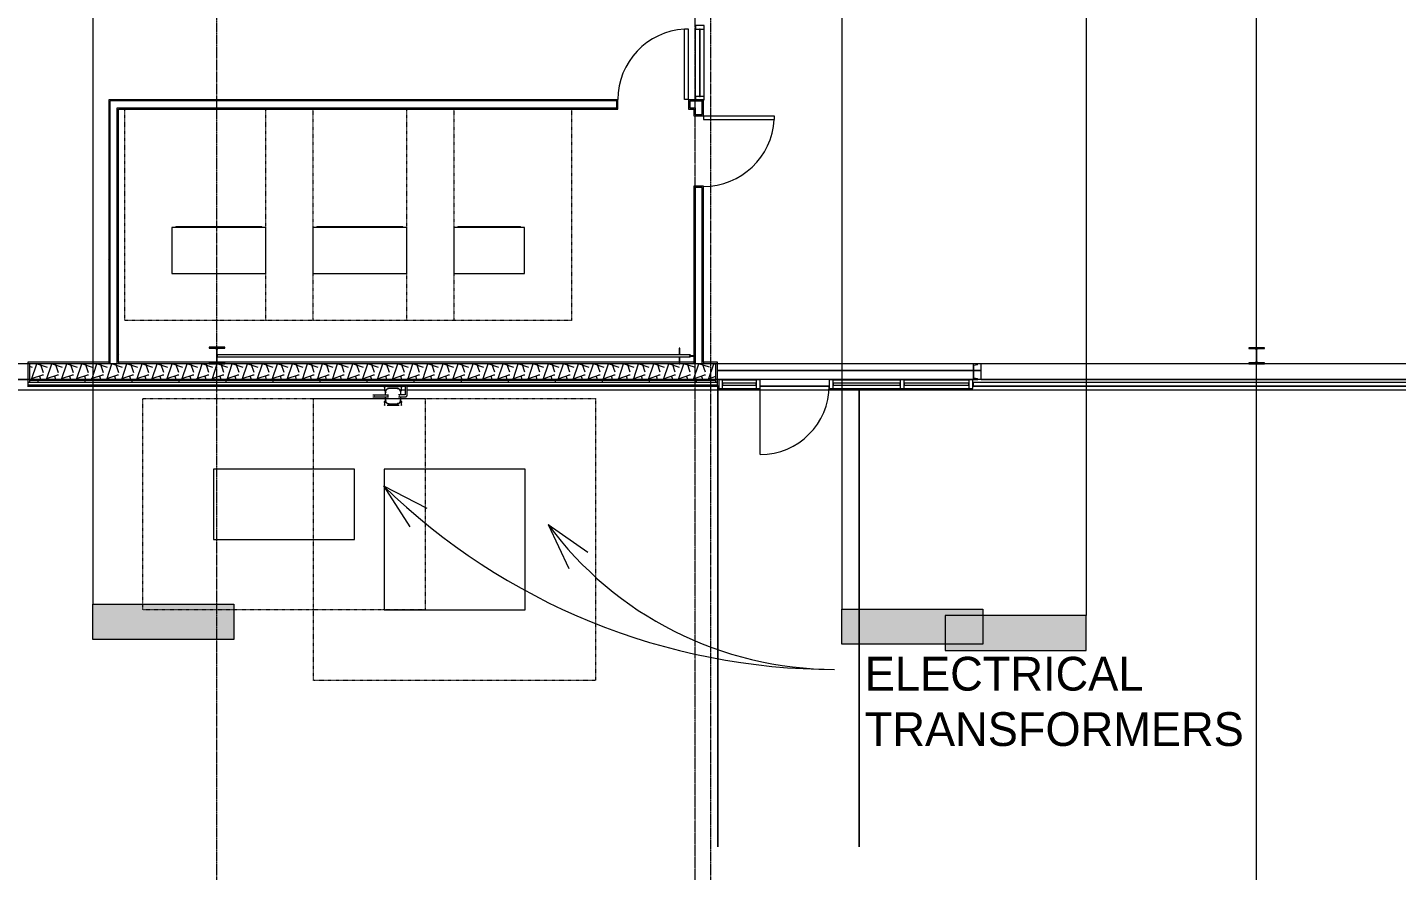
# Model space of a CAD drawing. Header units: inches. Extents: x 25369 to 33161, y -23509 to -20274.
# Drawn here: x 28388 to 29087, y -23046 to -22615 of the extents above; entities that cross this region are included whole.
import ezdxf

# ---------------------------------------------------------------- set-up
doc = ezdxf.new("R2010")
doc.units = ezdxf.units.IN
doc.header["$MEASUREMENT"] = 0
doc.linetypes.add('Dash', pattern=[0.25, 0.125, -0.125])
doc.linetypes.add('Grid Line 1_2_', pattern=[0.875, 0.5, -0.125, 0.125, -0.125])
for name, color, linetype, lineweight in [('A-DOOR', 31, 'Continuous', 9), ('A-FLOR', 192, 'Continuous', 9), ('A-GLAZ-CURT', 52, 'Continuous', 9), ('A-GLAZ-CWMG', 51, 'Continuous', 9), ('A-WALL', 113, 'Continuous', 9), ('A-WALL-PATT', 111, 'Continuous', 25), ('C-TOPO', 7, 'Continuous', 9), ('Conc', 7, 'Continuous', 13), ('E-ELEC-EQPM', 71, 'Continuous', 9), ('G-ANNO-SYMB', 111, 'Continuous', 9), ('G-ANNO-TEXT', 231, 'Continuous', 9), ('I-WALL', 2, 'Continuous', 9), ('L-SITE-WALL', 31, 'Continuous', 9), ('P-SANR-FIXT', 6, 'Continuous', 9), ('S-BEAM', 12, 'Continuous', 9), ('S-COLS', 52, 'Continuous', 9), ('S-GRID', 1, 'Continuous', 9)]:
    doc.layers.add(name, color=color, linetype=linetype, lineweight=lineweight)
doc.styles.add('Century Gothic', font='GOTHIC.TTF', dxfattribs={"height": 17.245342})
pattern_1 = [(45, (5929.126, 0), (-19.00703, 19.00703), []), (45, (5929.126, 28.8), (-19.00703, 19.00703), [])]
pattern_2 = [(0, (5929.126, 0), (61.44, 15.36), [2.534, -43.546, 2.534, -43.546, -245.76]), (0, (5929.126, 0), (61.44, 15.36), [-92.16, 2.534, -89.626, 2.534, -43.546, -107.52]), (0, (5929.126, 0), (61.44, 15.36), [-230.4, 2.534, -28.186, 2.534, -74.266]), (120, (5952.166, 7.68), (-44.02215, 45.528601), [2.534, -43.546, 2.534, -43.546, -245.76]), (120, (5952.166, 7.68), (-44.02215, 45.528601), [-92.16, 2.534, -89.626, 2.534, -43.546, -107.52]), (120, (5952.166, 7.68), (-44.02215, 45.528601), [-230.4, 2.534, -28.186, 2.534, -74.266]), (240, (5959.846, 38.4), (-17.41785, -60.888601), [2.534, -43.546, 2.534, -43.546, -245.76]), (240, (5959.846, 38.4), (-17.41785, -60.888601), [-92.16, 2.534, -89.626, 2.534, -43.546, -107.52]), (240, (5959.846, 38.4), (-17.41785, -60.888601), [-230.4, 2.534, -28.186, 2.534, -74.266])]

# ---------------------------------------------------------------- blocks, each defined once
blk = doc.blocks.new('Struct_Xcel_Sports Complex_rvt-2-Overall Floor Plan')
at = {"layer": 'A-FLOR', "color": 8}
for p, q in [((22941.27, -22790.8), (22810.7, -22790.8)), ((22945.27, -22790.8), (22941.57, -22790.8))]:
    blk.add_line(p, q, dxfattribs=at)
at = {"layer": 'L-SITE-WALL', "color": 8}
for p, q in [((22810.7, -22790.8), (22941.27, -22790.8)), ((22941.57, -22790.8), (22945.27, -22790.8)), ((22651.42, -22798.8), (22458.52, -22798.8)), ((22811.39, -22798.8), (22652.39, -22798.8)), ((22867.77, -22798.8), (22832.58, -22798.8)), ((23337.08, -22798.8), (22941.02, -22798.8))]:
    blk.add_line(p, q, dxfattribs=at)
blk = doc.blocks.new('W-Wide Flange-Column - B2_E-1389165-Overall Floor Plan')
at = {"layer": 'S-COLS', "color": 7, "lineweight": 13}
for p, q in [((4, 4.13), (-4, 4.13)), ((-4, 4.13), (-4, 3.69)), ((-4, 3.69), (-0.84, 3.69)), ((-0.14, 3), (-0.14, -3)), ((0.14, -3), (0.14, 3)), ((0.84, 3.69), (4, 3.69)), ((4, 3.69), (4, 4.13)), ((-0.84, -3.69), (-4, -3.69)), ((-4, -3.69), (-4, -4.12)), ((-4, -4.12), (4, -4.12)), ((4, -3.69), (0.84, -3.69)), ((4, -4.12), (4, -3.69))]:
    blk.add_line(p, q, dxfattribs=at)
for centre, start, end in [((-0.84, 3), 0, 90), ((0.84, 3), 90, 180), ((-0.84, -3), 270, 0), ((0.84, -3), 180, 270)]:
    blk.add_arc(centre, 0.691, start, end, dxfattribs=at)
blk = doc.blocks.new('Girt_C - 8_D-1405489-Overall Floor Plan')
at = {"layer": 'S-BEAM', "color": 8}
for p, q in [((22458.77, -22787.3), (22420.08, -22787.3)), ((22420.08, -22795.3), (22458.77, -22795.3))]:
    blk.add_line(p, q, dxfattribs=at)
blk = doc.blocks.new('Transformer-Dry-Type-Siemens - 6x6x6-1004770-Overall Floor Plan')
at = {"layer": 'E-ELEC-EQPM', "color": 8, "linetype": 'Dash'}
for p, q in [((-72, -72), (-72, 72)), ((-72, 72), (72, 72)), ((72, 72), (72, -72)), ((72, -72), (-72, -72))]:
    blk.add_line(p, q, dxfattribs=at)
at = {"layer": 'E-ELEC-EQPM', "color": 8}
for p, q in [((36, 36), (-36, 36)), ((-36, 36), (-36, -36)), ((36, -36), (36, 36)), ((-36, -36), (36, -36))]:
    blk.add_line(p, q, dxfattribs=at)
blk = doc.blocks.new('Transformer-Dry-Type-Siemens - 6x3x6-1005805-Overall Floor Plan')
at = {"layer": 'E-ELEC-EQPM', "color": 8, "linetype": 'Dash'}
for p, q in [((-72, -54), (-72, 54)), ((-72, 54), (72, 54)), ((72, 54), (72, -54)), ((72, -54), (-72, -54))]:
    blk.add_line(p, q, dxfattribs=at)
at = {"layer": 'E-ELEC-EQPM', "color": 8}
for p, q in [((36, 18), (-36, 18)), ((-36, 18), (-36, -18)), ((36, -18), (36, 18)), ((-36, -18), (36, -18))]:
    blk.add_line(p, q, dxfattribs=at)
blk = doc.blocks.new('System Panel - INSULATED LOW-E GLAZING _SEE ELEVATIONS FOR U-FACTOR_ SHGC_ _ LT_-1142335-Overall Floor Plan')
at = {"layer": 'A-GLAZ-CURT', "color": 7, "lineweight": 13}
for p, q in [((16.53125, -0.25), (-16.53125, -0.25)), ((-16.53125, -0.25), (-16.53125, -1.25)), ((-16.53125, -1.25), (16.53125, -1.25)), ((16.53125, -1.25), (16.53125, -0.25))]:
    blk.add_line(p, q, dxfattribs=at)
at = {"layer": 'A-GLAZ-CURT', "color": 10}
for p, q in [((-16.53125, -1.25), (-16.53125, -0.25)), ((16.53125, -0.25), (-16.53125, -0.25)), ((-16.53125, -1.25), (16.53125, -1.25)), ((16.53125, -0.25), (16.53125, -1.25))]:
    blk.add_line(p, q, dxfattribs=at)
blk = doc.blocks.new('System Panel - INSULATED LOW-E GLAZING _SEE ELEVATIONS FOR U-FACTOR_ SHGC_ _ LT_-827433-Overall Floor Plan')
at = {"layer": 'A-GLAZ-CURT', "color": 7, "lineweight": 13}
for p, q in [((17.09375, -0.25), (-17.09375, -0.25)), ((-17.09375, -0.25), (-17.09375, -1.25)), ((-17.09375, -1.25), (17.09375, -1.25)), ((17.09375, -1.25), (17.09375, -0.25))]:
    blk.add_line(p, q, dxfattribs=at)
at = {"layer": 'A-GLAZ-CURT', "color": 10}
for p, q in [((-17.09375, -1.25), (-17.09375, -0.25)), ((17.09375, -0.25), (-17.09375, -0.25)), ((-17.09375, -1.25), (17.09375, -1.25)), ((17.09375, -0.25), (17.09375, -1.25))]:
    blk.add_line(p, q, dxfattribs=at)
blk = doc.blocks.new('Door_Single_Storefront - one-1371403-Overall Floor Plan')
at = {"layer": 'A-DOOR', "color": 8}
blk.add_line((-17.59375, -35.1875), (-17.59375, 0), dxfattribs=at)
blk.add_arc((-17.59375, 0), 35.1875, 270, 0, dxfattribs=at)
blk = doc.blocks.new('System Panel - INSULATED LOW-E GLAZING _SEE ELEVATIONS FOR U-FACTOR_ SHGC_ _ LT_-1354584-Overall Floor Plan')
at = {"layer": 'A-GLAZ-CURT', "color": 7, "lineweight": 13}
for p, q in [((8.59, -0.25), (-8.59, -0.25)), ((-8.59, -0.25), (-8.59, -1.25)), ((-8.59, -1.25), (8.59, -1.25)), ((8.59, -1.25), (8.59, -0.25))]:
    blk.add_line(p, q, dxfattribs=at)
at = {"layer": 'A-GLAZ-CURT', "color": 10}
for p, q in [((-8.59, -1.25), (-8.59, -0.25)), ((8.59, -0.25), (-8.59, -0.25)), ((-8.59, -1.25), (8.59, -1.25)), ((8.59, -0.25), (8.59, -1.25))]:
    blk.add_line(p, q, dxfattribs=at)
blk = doc.blocks.new('Rectangular Mullion - Exterior 2_ x 4_5_-1135321-Overall Floor Plan')
at = {"layer": 'A-GLAZ-CWMG', "color": 8}
for p, q in [((22278.7, -22795.43), (22311.77, -22795.43)), ((22278.7, -22799.93), (22311.77, -22799.93))]:
    blk.add_line(p, q, dxfattribs=at)
blk = doc.blocks.new('Rectangular Mullion - Exterior 2_ x 4_5_-1305167-Overall Floor Plan')
at = {"layer": 'A-GLAZ-CWMG', "color": 8}
for p, q in [((22869.77, -22795.43), (22903.95, -22795.43)), ((22869.77, -22799.93), (22903.95, -22799.93))]:
    blk.add_line(p, q, dxfattribs=at)
blk = doc.blocks.new('Rectangular Mullion - Exterior 2_ x 4_5_-1354580-Overall Floor Plan')
at = {"layer": 'A-GLAZ-CWMG', "color": 8}
for p, q in [((22813.39, -22795.43), (22830.58, -22795.43)), ((22813.39, -22799.93), (22830.58, -22799.93))]:
    blk.add_line(p, q, dxfattribs=at)
blk = doc.blocks.new('Rectangular Mullion - Exterior 2_ x 4_5_-1142379-Overall Floor Plan')
at = {"layer": 'A-GLAZ-CWMG', "color": 7, "lineweight": 13}
for p, q in [((-2, 3), (0, 3)), ((-2, -1.5), (-2, 3)), ((0, 3), (0, -1.5)), ((0, -1.5), (-2, -1.5))]:
    blk.add_line(p, q, dxfattribs=at)
blk = doc.blocks.new('Rectangular Mullion - Exterior 2_ x 4_5_-1142382-Overall Floor Plan')
at = {"layer": 'A-GLAZ-CWMG', "color": 7, "lineweight": 13}
for p, q in [((0, 3), (-2, 3)), ((-2, 3), (-2, -1.5)), ((0, -1.5), (0, 3)), ((-2, -1.5), (0, -1.5))]:
    blk.add_line(p, q, dxfattribs=at)
blk = doc.blocks.new('Rectangular Mullion - Exterior 2_ x 4_5_-827464-Overall Floor Plan')
at = {"layer": 'A-GLAZ-CWMG', "color": 7, "lineweight": 13}
for p, q in [((-1, 3), (1, 3)), ((-1, -1.5), (-1, 3)), ((1, 3), (1, -1.5)), ((1, -1.5), (-1, -1.5))]:
    blk.add_line(p, q, dxfattribs=at)
blk = doc.blocks.new('Girt_C - 8_D-1665748-Overall Floor Plan')
at = {"layer": 'S-BEAM', "color": 8}
for p, q in [((23081.89, -22787.3), (22945.27, -22787.3)), ((22945.27, -22787.49), (22945.27, -22787.3)), ((22945.27, -22795.12), (22945.27, -22787.49)), ((23371.39, -22787.3), (23089.89, -22787.3)), ((22945.27, -22795.3), (22945.27, -22795.12)), ((22945.27, -22795.3), (23375.52, -22795.3))]:
    blk.add_line(p, q, dxfattribs=at)
blk = doc.blocks.new('Rectangular Mullion - Interior 1_75_ x 4_5_-1220307-Overall Floor Plan')
at = {"layer": 'A-GLAZ-CWMG', "color": 7, "lineweight": 13}
for p, q in [((-1.75, 1.5), (0, 1.5)), ((-1.75, -3), (-1.75, 1.5)), ((0, 1.5), (0, -3)), ((0, -3), (-1.75, -3))]:
    blk.add_line(p, q, dxfattribs=at)
blk = doc.blocks.new('System Panel - Interior Glazing-1220306-Overall Floor Plan')
at = {"layer": 'A-GLAZ-CURT', "color": 7, "lineweight": 13}
for p, q in [((17.21875, 0.9375), (-17.21875, 0.9375)), ((-17.21875, 0.9375), (-17.21875, 0.5625)), ((-17.21875, 0.5625), (17.21875, 0.5625)), ((17.21875, 0.5625), (17.21875, 0.9375))]:
    blk.add_line(p, q, dxfattribs=at)
blk = doc.blocks.new('Rectangular Mullion - Interior 1_75_ x 4_5_-1214730-Overall Floor Plan')
at = {"layer": 'A-GLAZ-CWMG', "color": 8}
for p, q in [((22799.52, -22650.74), (22799.52, -22616.3)), ((22804.02, -22650.74), (22804.02, -22616.3))]:
    blk.add_line(p, q, dxfattribs=at)
blk = doc.blocks.new('Rectangular Mullion - Interior 1_75_ x 4_5_-1220285-Overall Floor Plan')
at = {"layer": 'A-GLAZ-CWMG', "color": 7, "lineweight": 13}
for p, q in [((-0.875, 1.5), (0.875, 1.5)), ((-0.875, -3), (-0.875, 1.5)), ((0.875, 1.5), (0.875, -3)), ((0.875, -3), (-0.875, -3))]:
    blk.add_line(p, q, dxfattribs=at)
blk = doc.blocks.new('Round Bar - 1_-1268727-Overall Floor Plan')
at = {"layer": 'S-BEAM', "color": 8}
for p, q in [((22676.03, -22782.74), (22555.39, -22782.68)), ((22555.39, -22783.68), (22672.56, -22783.74)), ((22676.03, -22783.74), (22791.14, -22783.8)), ((22791.71, -22783.8), (22796.66, -22783.8))]:
    blk.add_line(p, q, dxfattribs=at)
for centre, start_param, end_param in [((22555.39, -22783.18), 0, 3.141593), ((22555.39, -22783.18), 3.141593, 6.283185), ((22796.66, -22783.3), 3.141593, 3.926991)]:
    blk.add_ellipse(centre, major_axis=(0, 0.5), ratio=0.470628, start_param=start_param, end_param=end_param, dxfattribs=at)
blk = doc.blocks.new('Round Bar - 1_-1268767-Overall Floor Plan')
at = {"layer": 'S-BEAM', "color": 8}
for p, q in [((22796.76, -22782.68), (22671.17, -22782.74)), ((22555.41, -22783.8), (22796.77, -22783.68))]:
    blk.add_line(p, q, dxfattribs=at)
for centre, start_param, end_param in [((22555.33, -22783.3), 1.178097, 1.963495), ((22796.77, -22783.18), 0, 3.141593), ((22796.77, -22783.18), 3.141593, 6.283185)]:
    blk.add_ellipse(centre, major_axis=(0, 0.5), ratio=0.495962, start_param=start_param, end_param=end_param, dxfattribs=at)
blk = doc.blocks.new('Transformer Switchboard - 24_deep x 48_ wide x 90_H-1281217-Overall Floor Plan')
at = {"layer": 'E-ELEC-EQPM', "color": 8, "linetype": 'Dash'}
for p, q in [((-48, -84), (-48, 24)), ((-48, 24), (48, 24)), ((48, 24), (48, -84)), ((48, -84), (-48, -84))]:
    blk.add_line(p, q, dxfattribs=at)
at = {"layer": 'E-ELEC-EQPM', "color": 8}
for p, q in [((24, 0), (-24, 0)), ((-24, 0), (-24, -23.5)), ((24, -23.5), (24, 0)), ((-24, -23.5), (24, -23.5)), ((-22, -23.5), (-22, -24)), ((22, -24), (-22, -24)), ((22, -24), (22, -23.5))]:
    blk.add_line(p, q, dxfattribs=at)
blk = doc.blocks.new('Transformer Switchboard - 24_deep x 36_ wide x 90_H-1281523-Overall Floor Plan')
at = {"layer": 'E-ELEC-EQPM', "color": 8, "linetype": 'Dash'}
for p, q in [((-42, -84), (-42, 24)), ((-42, 24), (42, 24)), ((42, 24), (42, -84)), ((42, -84), (-42, -84))]:
    blk.add_line(p, q, dxfattribs=at)
at = {"layer": 'E-ELEC-EQPM', "color": 8}
for p, q in [((18, 0), (-18, 0)), ((-18, 0), (-18, -23.5)), ((18, -23.5), (18, 0)), ((-18, -23.5), (18, -23.5)), ((-16, -23.5), (-16, -24)), ((16, -24), (-16, -24)), ((16, -24), (16, -23.5))]:
    blk.add_line(p, q, dxfattribs=at)
blk = doc.blocks.new('Single-Flush - 36_ x 84_-1318898-Overall Floor Plan')
at = {"layer": 'A-DOOR', "color": 7, "lineweight": 13}
for p, q in [((16, 2.44), (16, 38.45)), ((18, 38.45), (16, 38.45)), ((18, 2.44), (18, 38.45)), ((18, 2.44), (16, 2.44))]:
    blk.add_line(p, q, dxfattribs=at)
at = {"layer": 'A-DOOR', "color": 8}
blk.add_arc((18, 2.44), 36.07, 93.17885, 180, dxfattribs=at)
blk = doc.blocks.new('gas_meter-250_cfh_2214 - gas_meter-250_cfh_2214-1353211-Overall Floor Plan')
at = {"layer": 'P-SANR-FIXT', "color": 8}
for p, q in [((-2.99, 0.37), (-9.24, 0.37)), ((-4.4, 4.34), (-4.4, 3.16)), ((-4.4, 3.16), (-4.06, 3.16)), ((-3.79, 4.61), (-4.13, 4.61)), ((-4.06, 3.16), (-3.31, 3.16)), ((-3.96, 1.77), (-3.96, 0.36)), ((-3.96, 1.77), (-3.96, 0.36)), ((-3.75, 2.86), (-3.75, 2.59)), ((-3.75, 1.98), (-3.75, 1.77)), ((3.06, 4.61), (-3.06, 4.61)), ((2.04, 3.77), (-1.96, 3.77)), ((3.4, 3.16), (4.06, 3.16)), ((6.15, 0.5), (3.51, 0.5)), ((4.13, 4.61), (3.79, 4.61)), ((4.04, 0.48), (4.04, 1.77)), ((4.04, 0.48), (4.04, 1.77)), ((4.06, 3.16), (4.4, 3.16)), ((4.4, 3.16), (4.4, 4.34)), ((6.26, 5.12), (6.26, 0.61)), ((7.26, 0.61), (7.26, 5.12)), ((-9.24, 0), (-9.47, 0)), ((-9.24, -0.38), (-2.99, -0.38)), ((-4.4, -3.34), (-4.4, -4.57)), ((-4.06, -3.34), (-4.4, -3.34)), ((-4.28, -4.69), (-3.94, -4.69)), ((-3.33, -3.34), (-4.06, -3.34)), ((-3.96, -0.36), (-3.96, -1.98)), ((-3.96, -0.36), (-3.96, -1.98)), ((-3.75, -1.98), (-3.75, -2.1)), ((-3.75, -2.75), (-3.75, -2.92)), ((-3.06, -4.69), (3.06, -4.69)), ((-2.81, 0), (-2.99, 0)), ((-1.97, -3.98), (-2.49, -3.98)), ((-2.49, -3.98), (-1.97, -3.98)), ((-2.27, 0), (-2.4, 0)), ((-1.96, -3.98), (2.04, -3.98)), ((2.04, -3.75), (2.22, -3.75)), ((2.04, -3.98), (2.55, -3.98)), ((2.55, -3.98), (2.04, -3.98)), ((3.25, 0), (3.51, 0)), ((4.06, -3.34), (3.42, -3.34)), ((3.51, -0.5), (6.15, -0.5)), ((3.94, -4.69), (4.28, -4.69)), ((4.04, -1.98), (4.04, -0.47)), ((4.04, -1.98), (4.04, -0.47)), ((4.4, -3.34), (4.06, -3.34)), ((4.4, -4.57), (4.4, -3.34))]:
    blk.add_line(p, q, dxfattribs=at)
at = {"layer": 'P-SANR-FIXT', "color": 8, "flags": 128}
for points in [[(-9.24, 0.37), (-9.28, 0.37), (-9.32, 0.37), (-9.36, 0.37), (-9.4, 0.37), (-9.43, 0.37), (-9.47, 0.37), (-9.51, 0.37), (-9.55, 0.37), (-9.59, 0.37), (-9.63, 0.37), (-9.66, 0.37), (-9.7, 0.37), (-9.73, 0.37), (-9.77, 0.37), (-9.8, 0.37), (-9.83, 0.37), (-9.86, 0.37), (-9.9, 0.37), (-9.92, 0.37), (-9.95, 0.37), (-9.98, 0.37), (-10.01, 0.37), (-10.03, 0.37), (-10.06, 0.37), (-10.08, 0.37), (-10.1, 0.37), (-10.12, 0.37), (-10.14, 0.37), (-10.15, 0.37), (-10.17, 0.37), (-10.18, 0.37), (-10.19, 0.37), (-10.2, 0.37), (-10.21, 0.37), (-10.22, 0.37), (-10.23, 0.37), (-10.23, 0.37), (-10.23, 0.37), (-10.24, 0.37)], [(-4.4, 4.34), (-4.4, 4.35), (-4.4, 4.36), (-4.4, 4.37), (-4.4, 4.38), (-4.4, 4.39), (-4.39, 4.4), (-4.39, 4.41), (-4.39, 4.42), (-4.38, 4.43), (-4.38, 4.44), (-4.38, 4.45), (-4.37, 4.46), (-4.37, 4.47), (-4.36, 4.48), (-4.35, 4.49), (-4.35, 4.5), (-4.34, 4.51), (-4.33, 4.52), (-4.33, 4.52), (-4.32, 4.53), (-4.31, 4.54), (-4.3, 4.55), (-4.29, 4.55), (-4.29, 4.56), (-4.28, 4.57), (-4.27, 4.57), (-4.26, 4.58), (-4.25, 4.58), (-4.24, 4.59), (-4.23, 4.59), (-4.22, 4.59), (-4.21, 4.6), (-4.2, 4.6), (-4.19, 4.6), (-4.18, 4.6), (-4.17, 4.61), (-4.15, 4.61), (-4.14, 4.61), (-4.13, 4.61), (-4.13, 4.61)], [(-3.82, 2.35), (-3.87, 2.38), (-3.91, 2.42), (-3.95, 2.45), (-4, 2.49), (-4.04, 2.52), (-4.07, 2.56), (-4.11, 2.6), (-4.15, 2.65), (-4.18, 2.69), (-4.21, 2.73), (-4.24, 2.78), (-4.27, 2.83), (-4.29, 2.87), (-4.32, 2.92), (-4.34, 2.97), (-4.36, 3.02), (-4.38, 3.08), (-4.39, 3.13), (-4.4, 3.16)], [(-1.96, 3.77), (-2.04, 3.77), (-2.12, 3.76), (-2.19, 3.76), (-2.27, 3.74), (-2.35, 3.73), (-2.43, 3.71), (-2.51, 3.69), (-2.58, 3.67), (-2.66, 3.64), (-2.73, 3.61), (-2.81, 3.58), (-2.88, 3.54), (-2.95, 3.51), (-3.02, 3.46), (-3.08, 3.42), (-3.15, 3.37), (-3.21, 3.33), (-3.27, 3.27), (-3.33, 3.22), (-3.39, 3.16), (-3.44, 3.11), (-3.5, 3.04), (-3.55, 2.98), (-3.59, 2.92), (-3.64, 2.85), (-3.68, 2.78), (-3.72, 2.71), (-3.76, 2.64), (-3.79, 2.57), (-3.82, 2.5), (-3.85, 2.42), (-3.87, 2.34), (-3.89, 2.27), (-3.91, 2.19), (-3.93, 2.11), (-3.94, 2.03), (-3.95, 1.95), (-3.95, 1.87), (-3.96, 1.79), (-3.96, 1.77)], [(-2.24, 0.37), (-2.24, 0.37), (-2.24, 0.37), (-2.24, 0.37), (-2.25, 0.37), (-2.25, 0.37), (-2.26, 0.37), (-2.27, 0.37), (-2.27, 0.37), (-2.28, 0.37), (-2.3, 0.37), (-2.31, 0.37), (-2.32, 0.37), (-2.34, 0.37), (-2.35, 0.37), (-2.37, 0.37), (-2.38, 0.37), (-2.4, 0.37), (-2.42, 0.37), (-2.44, 0.37), (-2.46, 0.37), (-2.49, 0.37), (-2.51, 0.37), (-2.53, 0.37), (-2.56, 0.37), (-2.58, 0.37), (-2.61, 0.37), (-2.63, 0.37), (-2.66, 0.37), (-2.69, 0.37), (-2.71, 0.37), (-2.74, 0.37), (-2.77, 0.37), (-2.8, 0.37), (-2.83, 0.37), (-2.86, 0.37), (-2.89, 0.37), (-2.92, 0.37), (-2.95, 0.37), (-2.98, 0.37), (-2.99, 0.37)], [(4.04, 1.77), (4.04, 1.85), (4.04, 1.93), (4.03, 2.01), (4.02, 2.09), (4, 2.17), (3.99, 2.25), (3.97, 2.32), (3.94, 2.4), (3.92, 2.48), (3.89, 2.55), (3.85, 2.62), (3.82, 2.69), (3.78, 2.76), (3.74, 2.83), (3.7, 2.9), (3.65, 2.96), (3.6, 3.03), (3.55, 3.09), (3.49, 3.15), (3.44, 3.21), (3.38, 3.26), (3.32, 3.31), (3.26, 3.36), (3.19, 3.41), (3.13, 3.45), (3.06, 3.5), (2.99, 3.53), (2.92, 3.57), (2.84, 3.6), (2.77, 3.63), (2.69, 3.66), (2.62, 3.69), (2.54, 3.71), (2.46, 3.73), (2.38, 3.74), (2.31, 3.75), (2.23, 3.76), (2.15, 3.77), (2.07, 3.77), (2.04, 3.77)], [(3.51, 0.5), (3.48, 0.5), (3.45, 0.5), (3.42, 0.5), (3.39, 0.5), (3.37, 0.5), (3.34, 0.5), (3.31, 0.5), (3.28, 0.5), (3.25, 0.5), (3.22, 0.5), (3.19, 0.5), (3.17, 0.5), (3.14, 0.5), (3.12, 0.5), (3.09, 0.5), (3.07, 0.5), (3.04, 0.5), (3.02, 0.5), (3, 0.5), (2.98, 0.5), (2.96, 0.5), (2.94, 0.5), (2.92, 0.5), (2.9, 0.5), (2.88, 0.5), (2.87, 0.5), (2.85, 0.5), (2.84, 0.5), (2.83, 0.5), (2.82, 0.5), (2.8, 0.5), (2.8, 0.5), (2.79, 0.5), (2.78, 0.5), (2.77, 0.5), (2.77, 0.5), (2.77, 0.5), (2.77, 0.5), (2.76, 0.5)], [(4.4, 3.16), (4.39, 3.1), (4.37, 3.05), (4.35, 3), (4.33, 2.95), (4.31, 2.9), (4.28, 2.85), (4.26, 2.8), (4.23, 2.76), (4.2, 2.71), (4.16, 2.67), (4.13, 2.63), (4.09, 2.58), (4.06, 2.55), (4.02, 2.51), (3.98, 2.47), (3.94, 2.44), (3.89, 2.4)], [(4.13, 4.61), (4.14, 4.61), (4.15, 4.61), (4.16, 4.61), (4.17, 4.6), (4.18, 4.6), (4.19, 4.6), (4.21, 4.6), (4.22, 4.59), (4.23, 4.59), (4.24, 4.59), (4.25, 4.58), (4.26, 4.58), (4.27, 4.57), (4.27, 4.57), (4.28, 4.56), (4.29, 4.55), (4.3, 4.55), (4.31, 4.54), (4.32, 4.53), (4.33, 4.53), (4.33, 4.52), (4.34, 4.51), (4.35, 4.5), (4.35, 4.49), (4.36, 4.48), (4.36, 4.47), (4.37, 4.46), (4.37, 4.46), (4.38, 4.45), (4.38, 4.44), (4.39, 4.43), (4.39, 4.41), (4.39, 4.4), (4.4, 4.39), (4.4, 4.38), (4.4, 4.37), (4.4, 4.36), (4.4, 4.35), (4.4, 4.34), (4.4, 4.34)], [(6.26, 0.61), (6.26, 0.61), (6.26, 0.6), (6.26, 0.6), (6.26, 0.59), (6.26, 0.59), (6.26, 0.58), (6.26, 0.58), (6.26, 0.58), (6.26, 0.57), (6.26, 0.57), (6.25, 0.56), (6.25, 0.56), (6.25, 0.56), (6.25, 0.55), (6.24, 0.55), (6.24, 0.54), (6.24, 0.54), (6.24, 0.54), (6.23, 0.53), (6.23, 0.53), (6.23, 0.53), (6.22, 0.53), (6.22, 0.52), (6.22, 0.52), (6.21, 0.52), (6.21, 0.52), (6.21, 0.51), (6.2, 0.51), (6.2, 0.51), (6.19, 0.51), (6.19, 0.51), (6.18, 0.5), (6.18, 0.5), (6.18, 0.5), (6.17, 0.5), (6.17, 0.5), (6.16, 0.5), (6.16, 0.5), (6.15, 0.5), (6.15, 0.5)], [(6.15, -0.5), (6.2, -0.5), (6.24, -0.5), (6.29, -0.49), (6.33, -0.49), (6.37, -0.48), (6.42, -0.47), (6.46, -0.46), (6.5, -0.44), (6.54, -0.43), (6.59, -0.41), (6.63, -0.39), (6.67, -0.37), (6.71, -0.35), (6.74, -0.33), (6.78, -0.31), (6.82, -0.28), (6.85, -0.25), (6.89, -0.22), (6.92, -0.19), (6.95, -0.16), (6.98, -0.13), (7.01, -0.1), (7.04, -0.06), (7.06, -0.03), (7.09, 0.01), (7.11, 0.05), (7.13, 0.09), (7.15, 0.13), (7.17, 0.17), (7.19, 0.21), (7.2, 0.25), (7.22, 0.29), (7.23, 0.34), (7.24, 0.38), (7.25, 0.42), (7.25, 0.47), (7.26, 0.51), (7.26, 0.55), (7.26, 0.6), (7.26, 0.61)], [(-10.24, -0.38), (-10.24, -0.38), (-10.23, -0.38), (-10.23, -0.38), (-10.22, -0.38), (-10.22, -0.38), (-10.21, -0.38), (-10.2, -0.38), (-10.19, -0.38), (-10.17, -0.38), (-10.16, -0.38), (-10.14, -0.38), (-10.12, -0.38), (-10.1, -0.38), (-10.08, -0.38), (-10.06, -0.38), (-10.04, -0.38), (-10.01, -0.38), (-9.99, -0.38), (-9.96, -0.38), (-9.93, -0.38), (-9.9, -0.38), (-9.87, -0.38), (-9.84, -0.38), (-9.81, -0.38), (-9.78, -0.38), (-9.74, -0.38), (-9.71, -0.38), (-9.67, -0.38), (-9.64, -0.38), (-9.6, -0.38), (-9.56, -0.38), (-9.52, -0.38), (-9.48, -0.38), (-9.45, -0.38), (-9.41, -0.38), (-9.37, -0.38), (-9.33, -0.38), (-9.29, -0.38), (-9.25, -0.38), (-9.24, -0.38)], [(-4.4, -3.34), (-4.4, -3.29), (-4.4, -3.25), (-4.39, -3.21), (-4.39, -3.16), (-4.38, -3.12), (-4.37, -3.08), (-4.36, -3.04), (-4.34, -2.99), (-4.33, -2.95), (-4.31, -2.91), (-4.29, -2.87), (-4.28, -2.83), (-4.25, -2.8), (-4.23, -2.76), (-4.21, -2.72), (-4.18, -2.69), (-4.15, -2.65), (-4.13, -2.62), (-4.1, -2.59), (-4.07, -2.56), (-4.03, -2.53), (-4, -2.5), (-3.97, -2.47), (-3.93, -2.44), (-3.89, -2.42)], [(-4.28, -4.69), (-4.29, -4.69), (-4.29, -4.69), (-4.3, -4.69), (-4.3, -4.69), (-4.31, -4.69), (-4.31, -4.68), (-4.32, -4.68), (-4.32, -4.68), (-4.33, -4.68), (-4.33, -4.68), (-4.33, -4.68), (-4.34, -4.67), (-4.34, -4.67), (-4.35, -4.67), (-4.35, -4.67), (-4.35, -4.66), (-4.36, -4.66), (-4.36, -4.66), (-4.37, -4.66), (-4.37, -4.65), (-4.37, -4.65), (-4.37, -4.65), (-4.38, -4.64), (-4.38, -4.64), (-4.38, -4.63), (-4.39, -4.63), (-4.39, -4.63), (-4.39, -4.62), (-4.39, -4.62), (-4.39, -4.61), (-4.4, -4.61), (-4.4, -4.6), (-4.4, -4.6), (-4.4, -4.6), (-4.4, -4.59), (-4.4, -4.59), (-4.4, -4.58), (-4.4, -4.58), (-4.4, -4.57), (-4.4, -4.57)], [(-3.96, -1.98), (-3.95, -2.06), (-3.95, -2.14), (-3.94, -2.22), (-3.93, -2.3), (-3.92, -2.38), (-3.9, -2.45), (-3.88, -2.53), (-3.85, -2.61), (-3.83, -2.68), (-3.8, -2.76), (-3.76, -2.83), (-3.73, -2.9), (-3.69, -2.97), (-3.65, -3.04), (-3.61, -3.11), (-3.56, -3.17), (-3.51, -3.24), (-3.46, -3.3), (-3.4, -3.36), (-3.35, -3.41), (-3.29, -3.47), (-3.23, -3.52), (-3.17, -3.57), (-3.1, -3.62), (-3.04, -3.66), (-2.97, -3.7), (-2.9, -3.74), (-2.83, -3.78), (-2.75, -3.81), (-2.68, -3.84), (-2.6, -3.87), (-2.53, -3.9), (-2.45, -3.92), (-2.37, -3.94), (-2.3, -3.95), (-2.22, -3.96), (-2.14, -3.97), (-2.06, -3.98), (-1.98, -3.98), (-1.96, -3.98)], [(-2.99, -0.38), (-2.96, -0.38), (-2.93, -0.38), (-2.9, -0.38), (-2.87, -0.38), (-2.84, -0.38), (-2.81, -0.38), (-2.78, -0.38), (-2.75, -0.38), (-2.72, -0.38), (-2.69, -0.38), (-2.67, -0.38), (-2.64, -0.38), (-2.61, -0.38), (-2.59, -0.38), (-2.56, -0.38), (-2.54, -0.38), (-2.51, -0.38), (-2.49, -0.38), (-2.47, -0.38), (-2.45, -0.38), (-2.43, -0.38), (-2.41, -0.38), (-2.39, -0.38), (-2.37, -0.38), (-2.35, -0.38), (-2.34, -0.38), (-2.32, -0.38), (-2.31, -0.38), (-2.3, -0.38), (-2.29, -0.38), (-2.28, -0.38), (-2.27, -0.38), (-2.26, -0.38), (-2.25, -0.38), (-2.25, -0.38), (-2.24, -0.38), (-2.24, -0.38), (-2.24, -0.38), (-2.24, -0.38)], [(-2.49, -3.98), (-2.52, -3.96), (-2.55, -3.94), (-2.58, -3.91), (-2.6, -3.89), (-2.63, -3.86), (-2.66, -3.84), (-2.68, -3.81), (-2.7, -3.78)], [(2.04, -3.98), (2.12, -3.98), (2.2, -3.97), (2.28, -3.97), (2.36, -3.95), (2.44, -3.94), (2.52, -3.92), (2.6, -3.9), (2.67, -3.88), (2.75, -3.85), (2.82, -3.82), (2.9, -3.79), (2.97, -3.75), (3.04, -3.72), (3.11, -3.67), (3.17, -3.63), (3.24, -3.58), (3.3, -3.53), (3.36, -3.48), (3.42, -3.43), (3.48, -3.37), (3.53, -3.31), (3.59, -3.25), (3.64, -3.19), (3.68, -3.13), (3.73, -3.06), (3.77, -2.99), (3.81, -2.92), (3.84, -2.85), (3.88, -2.78), (3.91, -2.7), (3.94, -2.63), (3.96, -2.55), (3.98, -2.48), (4, -2.4), (4.02, -2.32), (4.03, -2.24), (4.04, -2.16), (4.04, -2.08), (4.04, -2), (4.04, -1.98)], [(2.66, -3.89), (2.63, -3.91), (2.61, -3.94), (2.58, -3.96), (2.55, -3.98)], [(2.73, -3.81), (2.71, -3.84), (2.69, -3.86)], [(2.76, -0.5), (2.76, -0.5), (2.77, -0.5), (2.77, -0.5), (2.77, -0.5), (2.78, -0.5), (2.79, -0.5), (2.79, -0.5), (2.8, -0.5), (2.81, -0.5), (2.82, -0.5), (2.84, -0.5), (2.85, -0.5), (2.86, -0.5), (2.88, -0.5), (2.9, -0.5), (2.91, -0.5), (2.93, -0.5), (2.95, -0.5), (2.97, -0.5), (2.99, -0.5), (3.01, -0.5), (3.04, -0.5), (3.06, -0.5), (3.08, -0.5), (3.11, -0.5), (3.13, -0.5), (3.16, -0.5), (3.19, -0.5), (3.21, -0.5), (3.24, -0.5), (3.27, -0.5), (3.3, -0.5), (3.33, -0.5), (3.36, -0.5), (3.39, -0.5), (3.42, -0.5), (3.45, -0.5), (3.48, -0.5), (3.51, -0.5), (3.51, -0.5)], [(3.95, -2.46), (3.98, -2.48), (4.02, -2.51), (4.05, -2.54), (4.08, -2.57), (4.11, -2.6), (4.14, -2.63), (4.17, -2.67), (4.19, -2.7), (4.22, -2.74), (4.24, -2.78), (4.26, -2.81), (4.28, -2.85), (4.3, -2.89), (4.32, -2.93), (4.34, -2.97), (4.35, -3.01), (4.36, -3.06), (4.37, -3.1), (4.38, -3.14), (4.39, -3.18), (4.4, -3.23), (4.4, -3.27), (4.4, -3.32), (4.4, -3.34)], [(4.4, -4.57), (4.4, -4.58), (4.4, -4.58), (4.4, -4.58), (4.4, -4.59), (4.4, -4.59), (4.4, -4.6), (4.4, -4.6), (4.4, -4.61), (4.39, -4.61), (4.39, -4.62), (4.39, -4.62), (4.39, -4.62), (4.39, -4.63), (4.38, -4.63), (4.38, -4.64), (4.38, -4.64), (4.38, -4.64), (4.37, -4.65), (4.37, -4.65), (4.37, -4.65), (4.36, -4.66), (4.36, -4.66), (4.36, -4.66), (4.35, -4.67), (4.35, -4.67), (4.34, -4.67), (4.34, -4.67), (4.34, -4.68), (4.33, -4.68), (4.33, -4.68), (4.32, -4.68), (4.32, -4.68), (4.31, -4.68), (4.31, -4.69), (4.3, -4.69), (4.3, -4.69), (4.29, -4.69), (4.29, -4.69), (4.29, -4.69), (4.28, -4.69)]]:
    blk.add_lwpolyline(points, dxfattribs=at)
at = {"layer": 'P-SANR-FIXT', "color": 8}
for centre, radius, start, end in [((-1.96, 1.77), 2, 90, 180), ((-1.96, 1.77), 1.84, 171.36204, 180), ((2.04, 1.77), 2, 360, 90), ((2.04, 1.77), 1.84, 81.36204, 90), ((-1.96, -1.98), 2, 180, 270), ((-1.96, -1.98), 1.84, 261.36204, 270), ((2.04, -1.98), 2, 270, 360), ((2.04, -1.98), 1.84, 351.36204, 0)]:
    blk.add_arc(centre, radius, start, end, dxfattribs=at)
blk = doc.blocks.new('Single-Flush - 36_ x 84_-1318930-Overall Floor Plan')
at = {"layer": 'A-DOOR', "color": 7, "lineweight": 13}
for p, q in [((16, -2.44), (16, -38.45)), ((18, -2.44), (16, -2.44)), ((18, -2.44), (18, -38.45)), ((18, -38.45), (16, -38.45))]:
    blk.add_line(p, q, dxfattribs=at)
at = {"layer": 'A-DOOR', "color": 8}
blk.add_arc((18, -2.44), 36.07, 180, 266.82115, dxfattribs=at)
blk = doc.blocks.new('Section - 3_32_ x 3_8_-18514-Overall Floor Plan')
at = {"layer": 'G-ANNO-SYMB'}
blk.add_hatch(color=256, dxfattribs=at).paths.add_polyline_path([(0, 0.375), (0, 0), (-0.09375, 0), (-0.09375, 0.375)], flags=0)
for p, q in [((0, 0.375), (-0.09375, 0.375)), ((-0.09375, 0.375), (-0.09375, 0)), ((0, 0), (0, 0.375)), ((-0.09375, 0), (0, 0))]:
    blk.add_line(p, q, dxfattribs=at)

msp = doc.modelspace()

# ---------------------------------------------------------------- hatches: boundary and pattern name
at = {"layer": 'A-WALL-PATT', "lineweight": 9}
h = msp.add_hatch(dxfattribs=at)
h.set_pattern_fill('FP_17', color=8, style=0, pattern_type=2)
h.set_pattern_definition(pattern_2)
h.paths.add_polyline_path([(28429.27, -22787.3), (28429.89, -22787.3), (28429.89, -22652.99), (28429.27, -22652.99), (28429.27, -22786.55)], flags=0)
h = msp.add_hatch(dxfattribs=at)
h.set_pattern_fill('FP_17', color=8, style=0, pattern_type=2)
h.set_pattern_definition(pattern_2)
h.paths.add_polyline_path([(28433.52, -22657.24), (28689.08, -22657.24), (28689.08, -22654.8), (28688.45, -22654.8), (28688.45, -22656.62), (28433.52, -22656.62)], flags=0)
h.paths.add_polyline_path([(28727.89, -22657.24), (28727.89, -22656.62), (28725.7, -22656.62), (28725.7, -22654.8), (28725.08, -22654.8), (28725.08, -22657.24)], flags=0)
h = msp.add_hatch(dxfattribs=at)
h.set_pattern_fill('FP_17', color=8, style=0, pattern_type=2)
h.set_pattern_definition(pattern_2)
h.paths.add_polyline_path([(28433.52, -22787.3), (28434.14, -22787.3), (28434.14, -22657.24), (28433.52, -22657.24), (28433.52, -22786.55)], flags=0)
h = msp.add_hatch(dxfattribs=at)
h.set_pattern_fill('FP_18', color=8, style=0, pattern_type=2)
h.set_pattern_definition([(161.57, (5930.086, 0.96), (-7.6802237, -0.0009796), [0, -54.643, 6.067, 0]), (18.43, (5928.166, 0.96), (-7.6802237, 0.0009796), [0, -54.643, 6.067, 0]), (108.43, (5930.086, 0.96), (3.8382953, -19.20136532), [18.211, -42.499]), (71.57, (5928.166, 0.96), (3.8382953, 19.20136532), [18.211, -42.499])])
h.paths.add_polyline_path([(28348.45, -22795.3), (28348.45, -22787.3), (28243.89, -22787.3), (28243.89, -22795.3), (28292.53, -22795.3)], flags=0)
h.paths.add_polyline_path([(28388.64, -22795.3), (28739.08, -22795.3), (28739.08, -22787.3), (28388.64, -22787.3)], flags=0)
h = msp.add_hatch(dxfattribs=at)
h.set_pattern_fill('FP_20', color=8, style=0, pattern_type=2)
h.set_pattern_definition([(0, (5929.126, 0), (30.72, 7.68), [2.534, -20.506, 2.534, -20.506, -122.88]), (0, (5929.126, 0), (30.72, 7.68), [-46.08, 2.534, -43.546, 2.534, -20.506, -53.76]), (0, (5929.126, 0), (30.72, 7.68), [-115.2, 2.534, -12.826, 2.534, -35.866]), (120, (5940.646, 3.84), (-22.0110751, 22.7643004), [2.534, -20.506, 2.534, -20.506, -122.88]), (120, (5940.646, 3.84), (-22.0110751, 22.7643004), [-46.08, 2.534, -43.546, 2.534, -20.506, -53.76]), (120, (5940.646, 3.84), (-22.0110751, 22.7643004), [-115.2, 2.534, -12.826, 2.534, -35.866]), (240, (5944.486, 19.2), (-8.7089249, -30.4443004), [2.534, -20.506, 2.534, -20.506, -122.88]), (240, (5944.486, 19.2), (-8.7089249, -30.4443004), [-46.08, 2.534, -43.546, 2.534, -20.506, -53.76]), (240, (5944.486, 19.2), (-8.7089249, -30.4443004), [-115.2, 2.534, -12.826, 2.534, -35.866])])
h.paths.add_polyline_path([(28397.8, -22795.8), (28739.08, -22795.8), (28739.08, -22795.3), (28388.64, -22795.3), (28388.64, -22795.8)], flags=0)
h.paths.add_polyline_path([(28348.45, -22795.8), (28348.45, -22795.3), (28243.89, -22795.3), (28243.89, -22795.8), (28292.53, -22795.8)], flags=0)
h = msp.add_hatch(dxfattribs=at)
h.set_pattern_fill('FP_21', color=8, style=0, pattern_type=2)
h.set_pattern_definition([(0, (5929.126, 0), (0, 24), []), (90, (5929.126, 0), (-24, 1e-15), [])])
h.paths.add_polyline_path([(28292.53, -22796.8), (28348.45, -22796.8), (28348.45, -22795.8), (28243.89, -22795.8), (28243.89, -22796.8), (28257.43, -22796.8)], flags=0)
h.paths.add_polyline_path([(28388.64, -22796.8), (28739.08, -22796.8), (28739.08, -22795.8), (28388.64, -22795.8)], flags=0)
at = {"layer": 'S-COLS'}
h = msp.add_hatch(dxfattribs=at)
h.set_pattern_fill('FP_15', color=8, style=0, pattern_type=2)
h.set_pattern_definition(pattern_1)
h.paths.add_polyline_path([(28720.7, -22787.3), (28720.7, -22784.14), (28720.89, -22783.68), (28720.27, -22783.73), (28720.27, -22787.3)], flags=0)
h.paths.add_polyline_path([(28728.08, -22787.3), (28728.52, -22787.3), (28728.52, -22779.3), (28728.08, -22779.3), (28728.08, -22782.47), (28727.88, -22782.96), (28727.39, -22783.16), (28726.14, -22783.18), (28726.14, -22783.45), (28727.39, -22783.45), (28727.88, -22783.65), (28728.08, -22784.14)], flags=0)
h.paths.add_polyline_path([(28720.27, -22782.68), (28720.79, -22782.68), (28720.7, -22782.47), (28720.7, -22779.3), (28720.27, -22779.3), (28720.27, -22782.68)], flags=0)
h = msp.add_hatch(dxfattribs=at)
h.set_pattern_fill('FP_15', color=8, style=0, pattern_type=2)
h.set_pattern_definition(pattern_1)
h.paths.add_polyline_path([(28872.73, -22795.3), (28872.62, -22795.03), (28872.34, -22794.91), (28870.69, -22794.65), (28870.69, -22787.95), (28872.62, -22787.58), (28872.73, -22787.3), (28870.39, -22787.3), (28870.39, -22795.3)], flags=0)

# ---------------------------------------------------------------- linework, layer by layer
at = {"layer": 'A-WALL', "color": 7, "lineweight": 13}
for p, q in [((28688.45, -22652.99), (28429.89, -22652.99)), ((28429.89, -22787.3), (28429.89, -22652.99)), ((28433.52, -22656.62), (28688.45, -22656.62)), ((28433.52, -22787.3), (28433.52, -22656.62)), ((28688.45, -22656.62), (28688.45, -22652.99)), ((28725.7, -22652.99), (28725.7, -22656.62)), ((28725.7, -22652.99), (28732.14, -22652.99)), ((28725.7, -22656.62), (28728.52, -22656.62)), ((28728.52, -22656.62), (28728.52, -22659.96)), ((28732.14, -22659.96), (28732.14, -22652.99)), ((28728.52, -22659.96), (28732.14, -22659.96)), ((28728.52, -22697.21), (28728.52, -22787.3)), ((28732.14, -22697.21), (28728.52, -22697.21)), ((28732.14, -22787.3), (28732.14, -22697.21)), ((28429.27, -22786.55), (28387.89, -22786.55)), ((28387.89, -22786.55), (28387.89, -22798.62)), ((28388.64, -22787.3), (28388.64, -22796.8)), ((28739.08, -22787.3), (28388.64, -22787.3)), ((28429.27, -22786.55), (28429.27, -22787.3)), ((28727.89, -22786.55), (28434.14, -22786.55)), ((28434.14, -22786.55), (28434.14, -22787.3)), ((28727.89, -22786.55), (28727.89, -22787.3)), ((28739.83, -22786.55), (28732.77, -22786.55)), ((28732.77, -22786.55), (28732.77, -22787.3)), ((28739.08, -22796.8), (28739.08, -22787.3)), ((28739.83, -22798.62), (28739.83, -22786.55)), ((28739.83, -22796.8), (28387.89, -22796.8)), ((28739.08, -22795.3), (28388.64, -22795.3)), ((28739.08, -22795.8), (28388.64, -22795.8)), ((29265.89, -22796.91), (28870.45, -22796.91)), ((28870.45, -22796.91), (28870.45, -22798.48)), ((28739.83, -22798.3), (28387.89, -22798.3)), ((28387.89, -22798.62), (28739.83, -22798.62)), ((28870.45, -22798.48), (29265.89, -22798.48))]:
    msp.add_line(p, q, dxfattribs=at)
at = {"layer": 'C-TOPO', "color": 8}
for p, q in [((28740.14, -23034), (28740.14, -22798.8)), ((28740.14, -22798.8), (28740.52, -22798.8)), ((28740.52, -22798.8), (28740.14, -22798.8)), ((28740.14, -22798.8), (28740.14, -23034)), ((28761.7, -22798.8), (28796.89, -22798.8)), ((28796.89, -22798.8), (28761.7, -22798.8)), ((28812.14, -22799.93), (28812.14, -23034)), ((28812.14, -23034), (28812.14, -22799.93))]:
    msp.add_line(p, q, dxfattribs=at)
at = {"layer": 'Conc', "color": 8, "lineweight": 9}
for p, q in [((28740.14, -23034), (28740.14, -22798.8)), ((28812.14, -23034), (28812.14, -22799.93))]:
    msp.add_line(p, q, dxfattribs=at)
at = {"layer": 'G-ANNO-SYMB'}
for p, q in [((28420.98, -20695.61), (28420.98, -22910.11)), ((28803.28, -21006.81), (28803.28, -22912.57)), ((28928.09, -21010.08), (28928.09, -22915.85))]:
    msp.add_line(p, q, dxfattribs=at)
at = {"layer": 'G-ANNO-TEXT', "color": 145}
for p, q in [((28569.4, -22849.65), (28591.49, -22861.02)), ((28569.4, -22849.65), (28582.85, -22870.54)), ((28653.39, -22869.36), (28673.76, -22883.58)), ((28653.39, -22869.36), (28663.93, -22891.86))]:
    msp.add_line(p, q, dxfattribs=at)
for centre, radius, start in [((28799.69, -22613.73), 329.69, 225.69207), ((28799.69, -22761.88), 181.54, 216.30314)]:
    msp.add_arc(centre, radius, start, 270, dxfattribs=at)
at = {"layer": 'I-WALL', "color": 7, "lineweight": 13}
for p, q in [((28689.08, -22652.37), (28429.27, -22652.37)), ((28429.27, -22652.37), (28429.27, -22786.55)), ((28434.14, -22657.24), (28689.08, -22657.24)), ((28434.14, -22786.55), (28434.14, -22657.24)), ((28689.08, -22657.24), (28689.08, -22652.37)), ((28732.77, -22652.37), (28725.08, -22652.37)), ((28725.08, -22652.37), (28725.08, -22657.24)), ((28725.08, -22657.24), (28727.89, -22657.24)), ((28727.89, -22657.24), (28727.89, -22660.58)), ((28732.77, -22660.58), (28732.77, -22652.37)), ((28727.89, -22660.58), (28732.77, -22660.58)), ((28727.89, -22696.58), (28727.89, -22786.55)), ((28732.77, -22696.58), (28727.89, -22696.58)), ((28732.77, -22786.55), (28732.77, -22696.58))]:
    msp.add_line(p, q, dxfattribs=at)
at = {"layer": 'L-SITE-WALL', "color": 8}
for p, q in [((28569.95, -22800.8), (27985.27, -22800.8)), ((28387.64, -22798.8), (28580.55, -22798.8)), ((28580.56, -22800.8), (28578.58, -22800.8)), ((28581.51, -22798.8), (28740.52, -22798.8)), ((31161.95, -22800.8), (28581.51, -22800.8)), ((28761.7, -22798.8), (28796.89, -22798.8)), ((28870.14, -22798.8), (29266.2, -22798.8))]:
    msp.add_line(p, q, dxfattribs=at)
at = {"layer": 'S-COLS', "color": 7, "lineweight": 13}
for p, q in [((28488.39, -22778.8), (28480.39, -22778.8)), ((28480.39, -22778.8), (28480.39, -22779.24)), ((28480.39, -22779.24), (28483.56, -22779.24)), ((28484.25, -22779.93), (28484.25, -22786.18)), ((28484.54, -22782.69), (28484.54, -22779.93)), ((28485.23, -22779.24), (28488.39, -22779.24)), ((28488.39, -22779.24), (28488.39, -22778.8)), ((28720.7, -22779.3), (28720.27, -22779.3)), ((28720.27, -22779.3), (28720.27, -22782.68)), ((28720.7, -22782.47), (28720.7, -22779.3)), ((28727.39, -22783.16), (28726.12, -22783.16)), ((28728.52, -22779.3), (28728.08, -22779.3)), ((28728.08, -22779.3), (28728.08, -22782.47)), ((28728.52, -22787.3), (28728.52, -22779.3)), ((28483.56, -22786.87), (28480.39, -22786.87)), ((28480.39, -22786.87), (28480.39, -22787.3)), ((28480.39, -22787.3), (28488.39, -22787.3)), ((28484.54, -22786.18), (28484.54, -22783.66)), ((28488.39, -22786.87), (28485.23, -22786.87)), ((28488.39, -22787.3), (28488.39, -22786.87)), ((28720.27, -22783.68), (28720.27, -22787.3)), ((28720.27, -22787.3), (28720.7, -22787.3)), ((28720.7, -22787.3), (28720.7, -22784.14)), ((28726.08, -22783.45), (28727.39, -22783.45)), ((28728.08, -22784.14), (28728.08, -22787.3)), ((28728.08, -22787.3), (28728.52, -22787.3)), ((28872.73, -22787.3), (28870.39, -22787.3)), ((28870.39, -22787.3), (28870.39, -22795.3)), ((28870.69, -22787.95), (28872.34, -22787.69)), ((28870.69, -22794.65), (28870.69, -22787.95)), ((28870.39, -22795.3), (28872.73, -22795.3)), ((28872.34, -22794.91), (28870.69, -22794.65))]:
    msp.add_line(p, q, dxfattribs=at)
for centre, radius, start, end in [((28483.56, -22779.93), 0.691, 0, 90), ((28485.23, -22779.93), 0.691, 90, 180), ((28721.39, -22782.47), 0.691, 180, 199.65864), ((28727.39, -22782.47), 0.691, 270, 0), ((28483.56, -22786.18), 0.691, 270, 0), ((28485.23, -22786.18), 0.691, 180, 270), ((28721.39, -22784.14), 0.691, 137.81194, 180), ((28727.39, -22784.14), 0.691, 0, 90), ((28872.34, -22787.3), 0.39, 270, 0), ((28872.34, -22795.3), 0.39, 0, 90)]:
    msp.add_arc(centre, radius, start, end, dxfattribs=at)
at = {"layer": 'S-GRID', "linetype": 'Grid Line 1_2_'}
for p, q in [((28484.27, -23155.1), (28484.27, -20370)), ((29015.02, -23095.8), (29015.02, -20550.05)), ((29015.02, -23413.24), (29015.02, -20902.43)), ((28728.52, -23059.1), (28728.52, -22458.61)), ((28736.52, -23155.1), (28736.52, -22458.61)), ((28728.52, -23317.24), (28728.52, -22542.61)), ((32356.47, -22787.3), (27400.49, -22787.3)), ((32648.19, -22787.3), (27719.33, -22787.3)), ((32260.47, -22795.3), (27496.49, -22795.3)), ((32552.19, -22795.3), (27844.64, -22795.3))]:
    msp.add_line(p, q, dxfattribs=at)

# ---------------------------------------------------------------- block references
at = {"color": 250, "lineweight": 5}
msp.add_blockref('Struct_Xcel_Sports Complex_rvt-2-Overall Floor Plan', (5929.13, 0), dxfattribs=at)
at = {"layer": 'A-DOOR', "color": 250}
msp.add_blockref('Single-Flush - 36_ x 84_-1318898-Overall Floor Plan', (28707.08, -22654.8), dxfattribs=at)
at = {"layer": 'A-DOOR', "color": 250, "rotation": 89.99999999999206}
msp.add_blockref('Single-Flush - 36_ x 84_-1318930-Overall Floor Plan', (28730.33, -22678.58), dxfattribs=at)
at = {"layer": 'A-DOOR', "color": 8}
msp.add_blockref('Door_Single_Storefront - one-1371403-Overall Floor Plan', (28779.3, -22798.43), dxfattribs=at)
at = {"layer": 'A-GLAZ-CURT', "color": 8, "rotation": 270.0000000000069}
msp.add_blockref('System Panel - Interior Glazing-1220306-Overall Floor Plan', (28730.14, -22633.52), dxfattribs=at)
at = {"layer": 'A-GLAZ-CURT', "color": 10, "rotation": 180}
for name, p in [('System Panel - INSULATED LOW-E GLAZING _SEE ELEVATIONS FOR U-FACTOR_ SHGC_ _ LT_-1354584-Overall Floor Plan', (28751.11, -22798.43)), ('System Panel - INSULATED LOW-E GLAZING _SEE ELEVATIONS FOR U-FACTOR_ SHGC_ _ LT_-827433-Overall Floor Plan', (28815.99, -22798.43)), ('System Panel - INSULATED LOW-E GLAZING _SEE ELEVATIONS FOR U-FACTOR_ SHGC_ _ LT_-1142335-Overall Floor Plan', (28851.61, -22798.43))]:
    msp.add_blockref(name, p, dxfattribs=at)
at = {"layer": 'A-GLAZ-CWMG', "color": 8, "extrusion": (0, 0, -1), "rotation": 269.9999999999931}
for name, p in [('Rectangular Mullion - Interior 1_75_ x 4_5_-1220285-Overall Floor Plan', (-28730.14, -22615.43)), ('Rectangular Mullion - Interior 1_75_ x 4_5_-1220307-Overall Floor Plan', (-28730.14, -22652.49))]:
    msp.add_blockref(name, p, dxfattribs=at)
at = {"layer": 'A-GLAZ-CWMG', "color": 8}
for name, p in [('Rectangular Mullion - Interior 1_75_ x 4_5_-1214730-Overall Floor Plan', (5929.13, 0)), ('Rectangular Mullion - Exterior 2_ x 4_5_-1354580-Overall Floor Plan', (5929.13, 0)), ('Rectangular Mullion - Exterior 2_ x 4_5_-1305167-Overall Floor Plan', (5929.13, 0)), ('Rectangular Mullion - Exterior 2_ x 4_5_-1135321-Overall Floor Plan', (6556.38, 0)), ('Rectangular Mullion - Exterior 2_ x 4_5_-1142382-Overall Floor Plan', (28870.14, -22798.43))]:
    msp.add_blockref(name, p, dxfattribs=at)
at = {"layer": 'A-GLAZ-CWMG', "color": 8, "extrusion": (0, 0, -1)}
for name, p in [('Rectangular Mullion - Exterior 2_ x 4_5_-1142379-Overall Floor Plan', (-28740.52, -22798.43)), ('Rectangular Mullion - Exterior 2_ x 4_5_-827464-Overall Floor Plan', (-28760.7, -22798.43)), ('Rectangular Mullion - Exterior 2_ x 4_5_-827464-Overall Floor Plan', (-28797.89, -22798.43)), ('Rectangular Mullion - Exterior 2_ x 4_5_-827464-Overall Floor Plan', (-28834.08, -22798.43))]:
    msp.add_blockref(name, p, dxfattribs=at)
at = {"layer": 'E-ELEC-EQPM', "color": 8, "rotation": 180}
for name, p in [('Transformer Switchboard - 24_deep x 48_ wide x 90_H-1281217-Overall Floor Plan', (28485.33, -22741.24)), ('Transformer Switchboard - 24_deep x 48_ wide x 90_H-1281217-Overall Floor Plan', (28557.33, -22741.24)), ('Transformer Switchboard - 24_deep x 36_ wide x 90_H-1281523-Overall Floor Plan', (28623.33, -22741.24))]:
    msp.add_blockref(name, p, dxfattribs=at)
at = {"layer": 'E-ELEC-EQPM', "color": 8}
for name, p in [('Transformer-Dry-Type-Siemens - 6x3x6-1005805-Overall Floor Plan', (28518.64, -22859.05)), ('Transformer-Dry-Type-Siemens - 6x6x6-1004770-Overall Floor Plan', (28605.7, -22877.05))]:
    msp.add_blockref(name, p, dxfattribs=at)
at = {"layer": 'G-ANNO-SYMB', "extrusion": (0, 0, -1), "xscale": 191.9999999999999, "yscale": 191.9999999999999, "zscale": 191.9999999999999, "rotation": 90.00000000000053}
for p in [(-28420.98, -22910.11), (-28803.28, -22912.57)]:
    msp.add_blockref('Section - 3_32_ x 3_8_-18514-Overall Floor Plan', p, dxfattribs=at)
at = {"layer": 'G-ANNO-SYMB', "xscale": 191.9999999999999, "yscale": 191.9999999999999, "zscale": 191.9999999999999, "rotation": 89.99999999999947}
msp.add_blockref('Section - 3_32_ x 3_8_-18514-Overall Floor Plan', (28928.09, -22915.85), dxfattribs=at)
at = {"layer": 'P-SANR-FIXT', "color": 8}
msp.add_blockref('gas_meter-250_cfh_2214 - gas_meter-250_cfh_2214-1353211-Overall Floor Plan', (28574.27, -22803.74), dxfattribs=at)
at = {"layer": 'S-BEAM', "color": 8}
for name in ['Round Bar - 1_-1268767-Overall Floor Plan', 'Round Bar - 1_-1268727-Overall Floor Plan', 'Girt_C - 8_D-1405489-Overall Floor Plan', 'Girt_C - 8_D-1665748-Overall Floor Plan']:
    msp.add_blockref(name, (5929.13, 0), dxfattribs=at)
at = {"layer": 'S-COLS', "color": 8, "rotation": 180}
msp.add_blockref('W-Wide Flange-Column - B2_E-1389165-Overall Floor Plan', (29015.02, -22783.18), dxfattribs=at)

# ---------------------------------------------------------------- texts
at = {"layer": 'G-ANNO-TEXT', "color": 145, "insert": (28815.05, -22937), "char_height": 17.2453, "width": 213.84, "attachment_point": 1, "line_spacing_factor": 0.984117, "style": 'Century Gothic'}
msp.add_mtext('ELECTRICAL\\PTRANSFORMERS', dxfattribs=at)

doc.saveas('drawing.dxf')
